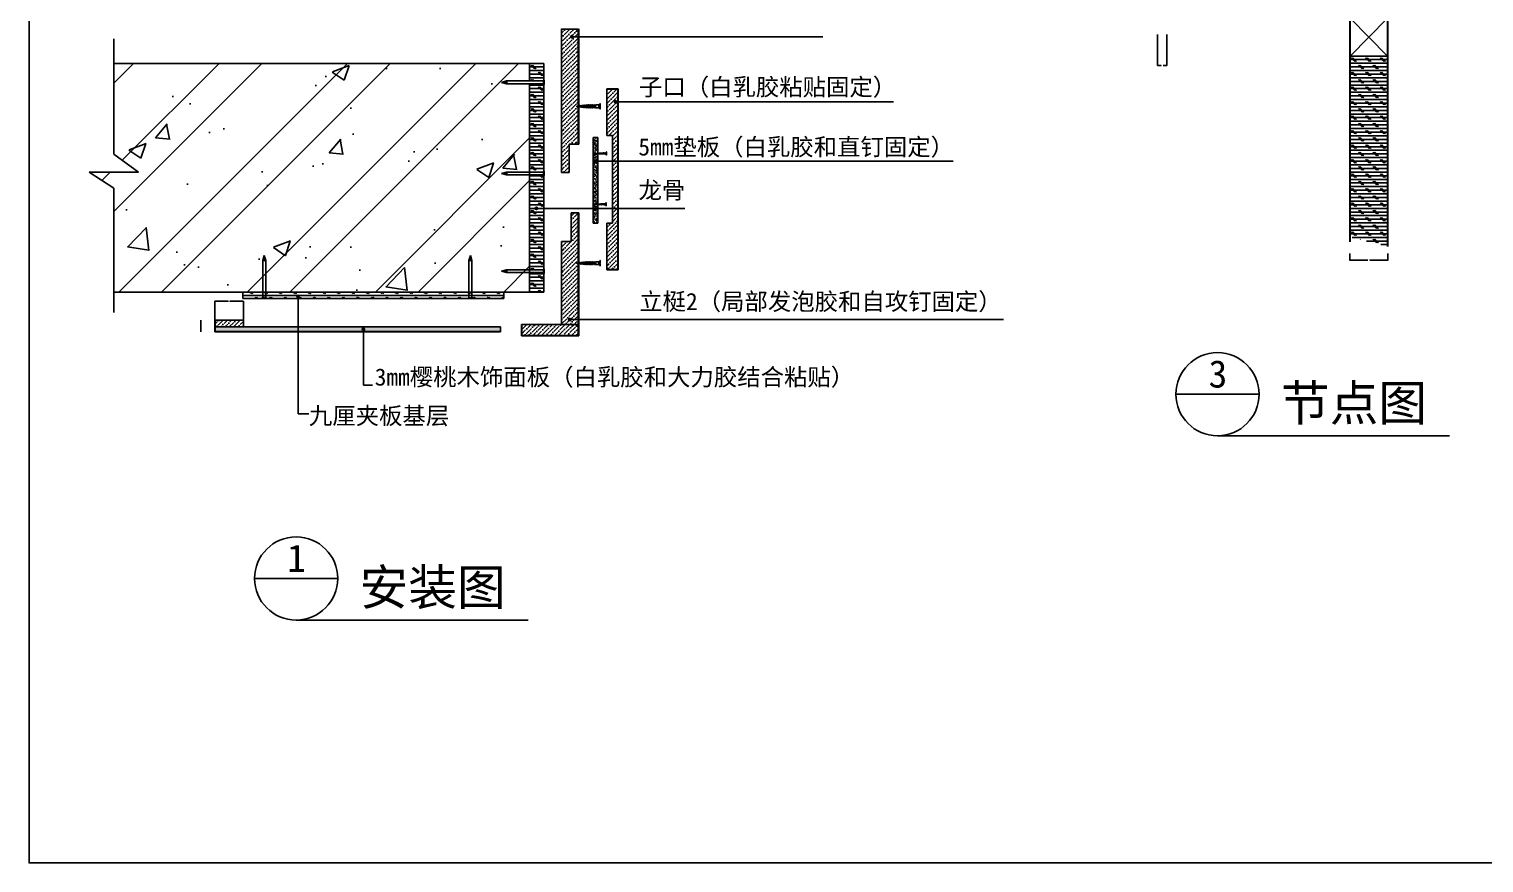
# Model space of a CAD drawing. Header units: metres. Extents: x 379991 to 382656, y 134594 to 136592.
# Drawn here: x 379991 to 381518, y 134594 to 135470 of the extents above; entities that cross this region are included whole.
import ezdxf

# ---------------------------------------------------------------- set-up
doc = ezdxf.new("R2010")
doc.units = ezdxf.units.M
for name, color, linetype in [('10', 8, 'Continuous'), ('11', 3, 'Continuous'), ('17', 1, 'Continuous'), ('3', 2, 'Continuous'), ('8', 7, 'Continuous'), ('FRAME', 5, 'Continuous'), ('QING', 4, 'Continuous'), ('文本', 1, 'Continuous')]:
    doc.layers.add(name, color=color, linetype=linetype)
doc.dimstyles.get("Standard").update_dxf_attribs({"dimtxt": 2.5, "dimasz": 2.5, "dimexe": 1.25, "dimexo": 0.625, "dimtad": 1, "dimcen": 2.5, "dimazin": 3, "dimtfac": 1, "dimtmove": 0, "dimatfit": 3})

# ---------------------------------------------------------------- blocks, each defined once
blk = doc.blocks.new('_CLOSEDFILLED')
at = {"color": 0, "linetype": 'BYBLOCK'}
blk.add_solid([(-1, 0.2), (0, 0), (-1, -0.2)], dxfattribs=at)
blk = doc.blocks.new('*D9')
for p, q in [((380186.22, 135164.16), (380186.22, 135184.3)), ((380186.47, 135184.3), (380200.22, 135184.3)), ((380202.22, 135184.3), (380215.97, 135184.3)), ((380216.22, 135164.16), (380216.22, 135184.3))]:
    blk.add_line(p, q)
at = {"layer": 'Defpoints'}
for p in [(380186.22, 135184.3), (380186.22, 135164.16), (380216.22, 135164.16)]:
    blk.add_point(p, dxfattribs=at)
at = {"layer": '8', "xscale": 0.25, "yscale": 0.25, "rotation": 180}
blk.add_blockref('_CLOSEDFILLED', (380186.22, 135184.3), dxfattribs=at)
at = {"layer": '8', "xscale": 0.25, "yscale": 0.25}
blk.add_blockref('_CLOSEDFILLED', (380216.22, 135184.3), dxfattribs=at)
at = {"layer": '8', "insert": (380201.22, 135184.3), "char_height": 1, "attachment_point": 5}
blk.add_mtext('30', dxfattribs=at)
blk = doc.blocks.new('*D10')
for p, q in [((380171.33, 135158.16), (380171.08, 135158.16)), ((380171.58, 135164.16), (380171.58, 135158.16)), ((380171.58, 135152.16), (380171.58, 135158.16)), ((380171.58, 135158.16), (380171.58, 135158.16)), ((380171.83, 135158.16), (380172.08, 135158.16))]:
    blk.add_line(p, q)
at = {"layer": 'Defpoints'}
for p in [(380171.58, 135164.16), (380171.58, 135158.16), (380171.58, 135152.16)]:
    blk.add_point(p, dxfattribs=at)
at = {"layer": '8', "xscale": 0.25, "yscale": 0.25}
blk.add_blockref('_CLOSEDFILLED', (380171.58, 135158.16), dxfattribs=at)
at = {"layer": '8', "xscale": 0.25, "yscale": 0.25, "rotation": 180}
blk.add_blockref('_CLOSEDFILLED', (380171.58, 135158.16), dxfattribs=at)
at = {"layer": '8', "insert": (380171.58, 135159.285), "char_height": 1, "attachment_point": 5}
blk.add_mtext('0', dxfattribs=at)
blk = doc.blocks.new('*D15')
for p, q in [((381377.73, 135234.32), (381377.73, 135227.41)), ((381417.73, 135234.32), (381417.73, 135227.41)), ((381396.73, 135227.41), (381377.48, 135227.41)), ((381417.98, 135227.41), (381398.73, 135227.41))]:
    blk.add_line(p, q)
at = {"layer": 'Defpoints'}
for p in [(381377.73, 135234.32), (381417.73, 135234.32), (381417.73, 135227.41)]:
    blk.add_point(p, dxfattribs=at)
at = {"layer": '8', "xscale": 0.25, "yscale": 0.25}
blk.add_blockref('_CLOSEDFILLED', (381377.73, 135227.41), dxfattribs=at)
at = {"layer": '8', "xscale": 0.25, "yscale": 0.25, "rotation": 180}
blk.add_blockref('_CLOSEDFILLED', (381417.73, 135227.41), dxfattribs=at)
at = {"layer": '8', "insert": (381397.73, 135227.41), "char_height": 1, "attachment_point": 5}
blk.add_mtext('40', dxfattribs=at)
blk = doc.blocks.new('*D19')
for p, q in [((381175.73, 135464.12), (381175.73, 135431.85)), ((381185.73, 135464.12), (381185.73, 135431.85)), ((381175.98, 135431.85), (381179.73, 135431.85)), ((381181.73, 135431.85), (381185.48, 135431.85))]:
    blk.add_line(p, q)
at = {"layer": 'Defpoints'}
for p in [(381175.73, 135464.12), (381185.73, 135464.12), (381175.73, 135431.85)]:
    blk.add_point(p, dxfattribs=at)
at = {"layer": '8', "xscale": 0.25, "yscale": 0.25, "rotation": 180}
blk.add_blockref('_CLOSEDFILLED', (381175.73, 135431.85), dxfattribs=at)
at = {"layer": '8', "xscale": 0.25, "yscale": 0.25}
blk.add_blockref('_CLOSEDFILLED', (381185.73, 135431.85), dxfattribs=at)
at = {"layer": '8', "insert": (381180.73, 135431.85), "char_height": 1, "attachment_point": 5}
blk.add_mtext('10', dxfattribs=at)

msp = doc.modelspace()

# ---------------------------------------------------------------- hatches: boundary and pattern name
at = {"layer": '10'}
h = msp.add_hatch(dxfattribs=at)
h.set_pattern_fill('ANSI36')
h.paths.add_polyline_path([(380550.27, 135319.18), (380558.27, 135319.18), (380558.27, 135349.18), (380567.87, 135349.18), (380567.87, 135469.78), (380550.27, 135469.78)])
h = msp.add_hatch(dxfattribs=at)
h.set_pattern_fill('CORK')
h.paths.add_polyline_path([(381417.33, 135441.54), (381378.13, 135441.54), (381378.13, 135251.72), (381417.33, 135241.74)])
h = msp.add_hatch(dxfattribs=at)
h.set_pattern_fill('AR-CONC')
h.paths.add_polyline_path([(380080.24, 135433.83), (380080.24, 135338.68), (380106.12, 135319.65), (380054.37, 135319.65), (380080.24, 135302.82), (380080.24, 135193.83), (380516.77, 135193.83), (380516.77, 135433.83)])
h = msp.add_hatch(dxfattribs=at)
h.set_pattern_fill('ANSI32', scale=10)
h.paths.add_polyline_path([(380080.24, 135433.83), (380080.24, 135338.68), (380106.12, 135319.65), (380054.37, 135319.65), (380080.24, 135302.82), (380080.24, 135193.83), (380516.77, 135193.83), (380516.77, 135433.83)])
h = msp.add_hatch(dxfattribs=at)
h.set_pattern_fill('CORK')
h.paths.add_polyline_path([(380531.77, 135433.83), (380516.77, 135433.83), (380516.77, 135415.48), (380531.2, 135415.48, -0.08), (380531.37, 135415.67), (380531.37, 135416.27, -0.26), (380531.77, 135416.33)])
h = msp.add_hatch(dxfattribs=at)
h.set_pattern_fill('CORK')
h.paths.add_polyline_path([(380531.77, 135411.6, -0.5), (380531.21, 135411.95, -0.07), (380531.37, 135412.12), (380531.37, 135412.48), (380516.77, 135412.48), (380516.77, 135319.87), (380531.2, 135319.87, -0.08), (380531.37, 135320.06), (380531.37, 135320.66, -0.26), (380531.77, 135320.72)])
h = msp.add_hatch(dxfattribs=at)
h.set_pattern_fill('ANSI36')
h.paths.add_polyline_path([(380609.39, 135406.72), (380597.79, 135406.72), (380597.79, 135358.12), (380603.79, 135358.12), (380603.79, 135266.12), (380597.79, 135266.12), (380597.79, 135217.52), (380609.39, 135217.52)])
h = msp.add_hatch(dxfattribs=at)
h.set_pattern_fill('AR-SAND', scale=0.05)
h.paths.add_polyline_path([(380583.47, 135327.26), (380583.47, 135266.26), (380588.47, 135266.26), (380588.47, 135356.26), (380583.47, 135356.26)])
h = msp.add_hatch(dxfattribs=at)
h.set_pattern_fill('CORK')
h.paths.add_polyline_path([(380531.77, 135315.99, -0.33), (380531.3, 135316.12, -0.03), (380531.37, 135316.19), (380531.37, 135316.87), (380516.77, 135316.87), (380516.77, 135217.2), (380531.32, 135217.2, -0.02), (380531.37, 135217.24), (380531.37, 135217.99, -0.26), (380531.77, 135218.05)])
h = msp.add_hatch(dxfattribs=at)
h.set_pattern_fill('ANSI36')
h.paths.add_polyline_path([(380567.87, 135276.87), (380560.27, 135276.87), (380560.27, 135246.87), (380550.27, 135246.87), (380550.27, 135159.87), (380567.87, 135159.87)])
h = msp.add_hatch(dxfattribs=at)
h.set_pattern_fill('CORK')
h.paths.add_polyline_path([(380531.77, 135213.33, -0.41), (380531.24, 135213.56, -0.06), (380531.37, 135213.69), (380531.37, 135214.2), (380516.77, 135214.2), (380516.77, 135193.83), (380531.77, 135193.83)])
h = msp.add_hatch(dxfattribs=at)
h.set_pattern_fill('CORK')
h.paths.add_polyline_path([(380215.77, 135193.83), (380215.77, 135186.89), (380489.77, 135186.89), (380489.77, 135193.83)])
h = msp.add_hatch(dxfattribs=at)
h.set_pattern_fill('ANSI36')
h.paths.add_polyline_path([(380216.22, 135157.21), (380216.22, 135164.16), (380186.22, 135164.16), (380186.22, 135157.21)])
h = msp.add_hatch(dxfattribs=at)
h.set_pattern_fill('AR-SAND', scale=0.05)
h.paths.add_polyline_path([(380486.22, 135157.21), (380186.22, 135157.21), (380186.22, 135152.16), (380486.22, 135152.16)])
h = msp.add_hatch(dxfattribs=at)
h.set_pattern_fill('ANSI36')
h.paths.add_polyline_path([(380568.27, 135147.87), (380568.27, 135159.87), (380535.27, 135159.87), (380508.27, 135159.87), (380508.27, 135147.87)])
at = {"layer": '17'}
h = msp.add_hatch(dxfattribs=at)
h.set_pattern_fill('SOLID')
h.paths.add_polyline_path([(380561.19, 135461.96), (380562.42, 135461.96, 0.41), (380561.19, 135463.19)])
h.paths.add_polyline_path([(380561.19, 135463.19, 0.41), (380559.95, 135461.96, 0.41), (380561.19, 135460.72)])
h.paths.add_polyline_path([(380562.42, 135461.96), (380561.19, 135461.96), (380561.19, 135460.72, 0.41)])
h = msp.add_hatch(dxfattribs=at)
h.set_pattern_fill('SOLID')
h.paths.add_polyline_path([(380607.09, 135393.47), (380608.33, 135393.47, 0.41), (380607.09, 135394.7)])
h.paths.add_polyline_path([(380607.09, 135394.7, 0.41), (380605.86, 135393.47, 0.41), (380607.09, 135392.23)])
h.paths.add_polyline_path([(380608.33, 135393.47), (380607.09, 135393.47), (380607.09, 135392.23, 0.41)])
h = msp.add_hatch(dxfattribs=at)
h.set_pattern_fill('SOLID')
h.paths.add_polyline_path([(380585.65, 135331.15), (380586.89, 135331.15, 0.41), (380585.65, 135332.39)])
h.paths.add_polyline_path([(380585.65, 135332.39, 0.41), (380584.41, 135331.15, 0.41), (380585.65, 135329.91)])
h.paths.add_polyline_path([(380586.89, 135331.15), (380585.65, 135331.15), (380585.65, 135329.91, 0.41)])
h = msp.add_hatch(dxfattribs=at)
h.set_pattern_fill('SOLID')
h.paths.add_polyline_path([(380523.91, 135281.59), (380525.15, 135281.59, 0.41), (380523.91, 135282.82)])
h.paths.add_polyline_path([(380523.91, 135282.82, 0.41), (380522.67, 135281.59, 0.41), (380523.91, 135280.35)])
h.paths.add_polyline_path([(380525.15, 135281.59), (380523.91, 135281.59), (380523.91, 135280.35, 0.41)])
h = msp.add_hatch(dxfattribs=at)
h.set_pattern_fill('SOLID')
h.paths.add_polyline_path([(380273.77, 135189.26), (380275.01, 135189.26, 0.41), (380273.77, 135190.49)])
h.paths.add_polyline_path([(380273.77, 135190.49, 0.41), (380272.53, 135189.26, 0.41), (380273.77, 135188.02)])
h.paths.add_polyline_path([(380275.01, 135189.26), (380273.77, 135189.26), (380273.77, 135188.02, 0.41)])
h = msp.add_hatch(dxfattribs=at)
h.set_pattern_fill('SOLID')
h.paths.add_polyline_path([(380342.28, 135154.69), (380343.52, 135154.69, 0.41), (380342.28, 135155.93)])
h.paths.add_polyline_path([(380342.28, 135155.93, 0.41), (380341.05, 135154.69, 0.41), (380342.28, 135153.45)])
h.paths.add_polyline_path([(380343.52, 135154.69), (380342.28, 135154.69), (380342.28, 135153.45, 0.41)])
h = msp.add_hatch(dxfattribs=at)
h.set_pattern_fill('SOLID')
h.paths.add_polyline_path([(380558.89, 135164.95), (380560.13, 135164.95, 0.41), (380558.89, 135166.19)])
h.paths.add_polyline_path([(380558.89, 135166.19, 0.41), (380557.66, 135164.95, 0.41), (380558.89, 135163.71)])
h.paths.add_polyline_path([(380560.13, 135164.95), (380558.89, 135164.95), (380558.89, 135163.71, 0.41)])
at = {"layer": '3'}
h = msp.add_hatch(dxfattribs=at)
h.set_pattern_fill('SOLID')
h.paths.add_polyline_path([(380583.19, 135339.21), (380596.33, 135338.68), (380597.29, 135337.61), (380597.29, 135341.21), (380596.34, 135340.13)])
h = msp.add_hatch(dxfattribs=at)
h.set_pattern_fill('SOLID')
h.paths.add_polyline_path([(380582.83, 135285.88), (380595.97, 135285.35), (380596.94, 135284.28), (380596.94, 135287.88), (380595.98, 135286.8)])

# ---------------------------------------------------------------- linework, layer by layer
at = {"layer": '10'}
for p, q in [((381378.13, 135441.54), (381417.33, 135481.54)), ((381378.13, 135481.54), (381417.33, 135441.54)), ((380080.24, 135338.68), (380080.24, 135459.84)), ((380575.66, 135387.68), (380575.66, 135387.68)), ((380604.83, 135389.58), (380604.91, 135389.66)), ((380106.12, 135319.65), (380080.24, 135338.68)), ((380585.98, 135342.75), (380585.98, 135342.75)), ((380054.37, 135319.65), (380080.24, 135302.82)), ((380054.37, 135319.65), (380106.12, 135319.65)), ((380583.38, 135327.26), (380583.47, 135327.34)), ((380080.24, 135172.35), (380080.24, 135302.82)), ((380585.99, 135278.13), (380585.99, 135278.13)), ((380575.65, 135222.96), (380575.65, 135222.96))]:
    msp.add_line(p, q, dxfattribs=at)
at = {"layer": '11'}
for p, q in [((381377.73, 135484.54), (381377.73, 135246.5)), ((381417.73, 135484.54), (381417.73, 135241.64)), ((380550.27, 135470.18), (380550.27, 135319.18)), ((380568.27, 135470.18), (380568.27, 135349.18)), ((381417.33, 135441.54), (381378.13, 135441.54)), ((380531.77, 135433.83), (380516.77, 135433.83)), ((380531.77, 135433.83), (380531.77, 135193.83)), ((380597.79, 135407.12), (380609.79, 135407.12)), ((380597.79, 135407.12), (380597.79, 135358.12)), ((380609.79, 135217.12), (380609.79, 135407.12)), ((380583.47, 135356.26), (380588.47, 135356.26)), ((380583.47, 135356.26), (380583.47, 135266.26)), ((380588.47, 135356.26), (380588.47, 135266.26)), ((380597.79, 135358.12), (380603.79, 135358.12)), ((380603.79, 135358.12), (380603.79, 135266.12)), ((380558.27, 135349.18), (380568.27, 135349.18)), ((380558.27, 135319.18), (380558.27, 135349.18)), ((380558.27, 135319.18), (380550.27, 135319.18)), ((380560.27, 135246.87), (380560.27, 135276.87)), ((380560.27, 135276.87), (380568.27, 135276.87)), ((380568.27, 135276.87), (380568.27, 135147.87)), ((380583.47, 135266.26), (380588.47, 135266.26)), ((380597.79, 135266.12), (380603.79, 135266.12)), ((380597.79, 135266.12), (380597.79, 135217.12)), ((380560.27, 135246.87), (380550.27, 135246.87)), ((380550.27, 135246.87), (380550.27, 135159.87)), ((380597.79, 135217.12), (380609.79, 135217.12)), ((380215.77, 135186.89), (380215.77, 135193.83)), ((380489.77, 135186.89), (380215.77, 135186.89)), ((380489.77, 135186.89), (380489.77, 135193.83)), ((380516.77, 135193.83), (380531.77, 135193.83)), ((380186.22, 135152.16), (380186.22, 135164.16)), ((380216.22, 135164.16), (380186.22, 135164.16)), ((380186.22, 135152.16), (380486.22, 135152.16)), ((380486.22, 135157.21), (380186.62, 135157.22)), ((380216.22, 135157.21), (380216.22, 135164.16)), ((380486.22, 135152.16), (380486.22, 135157.21)), ((380508.27, 135147.87), (380508.27, 135159.87)), ((380508.27, 135159.87), (380567.87, 135159.87)), ((380568.27, 135147.87), (380508.27, 135147.87))]:
    msp.add_line(p, q, dxfattribs=at)
at = {"layer": '17'}
for p, q in [((381378.13, 135484.54), (381378.13, 135246.5)), ((381417.33, 135484.54), (381417.33, 135241.64)), ((380550.27, 135469.78), (380567.87, 135469.78)), ((380561.19, 135461.96), (380824.43, 135461.96)), ((380567.87, 135469.78), (380567.87, 135349.18)), ((380597.79, 135406.72), (380609.39, 135406.72)), ((380609.39, 135217.52), (380609.39, 135406.72)), ((380607.09, 135393.47), (380898.81, 135393.47)), ((380585.58, 135331.42), (380961.25, 135331.42)), ((380523.75, 135281.42), (380679.56, 135281.42)), ((380567.87, 135276.87), (380567.87, 135148.27)), ((380597.79, 135217.52), (380609.39, 135217.52)), ((380273.77, 135189.26), (380273.77, 135065.79)), ((380186.62, 135152.56), (380186.62, 135164.16)), ((380186.62, 135152.56), (380486.22, 135152.56)), ((380342.28, 135154.69), (380342.28, 135096.19)), ((380508.67, 135148.27), (380508.67, 135159.87)), ((380558.89, 135164.95), (381014.1, 135164.95)), ((380567.87, 135148.27), (380508.67, 135148.27)), ((380342.28, 135096.19), (380351.86, 135096.19)), ((381282.48, 135086.55), (381195.16, 135086.55)), ((380273.77, 135065.79), (380284.95, 135065.79)), ((380315.31, 134893.09), (380227.99, 134893.09))]:
    msp.add_line(p, q, dxfattribs=at)
for centre, radius in [((380561.19, 135461.96), 1.24), ((380607.09, 135393.47), 1.24), ((380585.65, 135331.15), 1.24), ((380523.91, 135281.59), 1.24), ((380273.77, 135189.26), 1.24), ((380342.28, 135154.69), 1.24), ((380558.89, 135164.95), 1.24), ((381238.82, 135086.55), 43.66), ((380271.65, 134893.09), 43.66)]:
    msp.add_circle(centre, radius, dxfattribs=at)
at = {"layer": '3'}
for p, q in [((380080.24, 135433.83), (380516.77, 135433.83)), ((380516.77, 135433.83), (380516.77, 135415.48)), ((380487.07, 135413.98), (380492.3, 135415.48)), ((380487.07, 135413.98), (380492.3, 135412.48)), ((380487.07, 135413.98), (380492.65, 135413.98)), ((380492.3, 135415.48), (380492.65, 135413.98)), ((380531.37, 135415.48), (380492.3, 135415.48)), ((380492.65, 135413.98), (380492.3, 135412.48)), ((380531.37, 135412.48), (380492.3, 135412.48)), ((380516.77, 135412.48), (380516.77, 135193.83)), ((380531.37, 135416.27), (380531.37, 135411.66)), ((380531.87, 135416.27), (380531.87, 135411.66)), ((380567.85, 135389.45), (380568.13, 135388.32)), ((380568.64, 135389.17), (380568.9, 135388.12)), ((380569.26, 135389.59), (380569.55, 135388.42)), ((380570.05, 135389.3), (380570.38, 135387.97)), ((380570.66, 135389.72), (380571.03, 135388.27)), ((380571.45, 135389.44), (380571.86, 135387.82)), ((380572.07, 135389.86), (380572.5, 135388.12)), ((380572.86, 135389.58), (380573.34, 135387.68)), ((380573.48, 135389.99), (380573.98, 135387.98)), ((380574.27, 135389.71), (380574.81, 135387.53)), ((380574.88, 135390.13), (380575.46, 135387.83)), ((380575.67, 135389.85), (380576.29, 135387.39)), ((380576.29, 135390.27), (380576.92, 135387.75)), ((380577.1, 135389.91), (380577.73, 135387.39)), ((380577.73, 135390.27), (380578.36, 135387.75)), ((380578.54, 135389.91), (380579.17, 135387.39)), ((380579.17, 135390.27), (380579.8, 135387.75)), ((380579.98, 135389.91), (380580.61, 135387.39)), ((380580.61, 135390.27), (380581.24, 135387.75)), ((380581.42, 135389.91), (380582.05, 135387.39)), ((380582.05, 135390.27), (380582.68, 135387.75)), ((380582.86, 135389.91), (380583.49, 135387.39)), ((380583.49, 135390.27), (380584.3, 135389.91)), ((380583.49, 135390.27), (380584.12, 135387.75)), ((380583.49, 135387.39), (380584.12, 135387.75)), ((380584.12, 135387.75), (380584.93, 135387.39)), ((380584.3, 135389.91), (380584.93, 135390.27)), ((380584.3, 135389.91), (380584.93, 135387.39)), ((380584.93, 135390.27), (380585.74, 135389.91)), ((380584.93, 135390.27), (380585.56, 135387.75)), ((380584.93, 135387.39), (380585.56, 135387.75)), ((380585.56, 135387.75), (380586.37, 135387.39)), ((380585.74, 135389.91), (380586.23, 135390.27)), ((380585.74, 135389.91), (380586.37, 135387.39)), ((380589.28, 135390.27), (380589.28, 135387.39)), ((380583.19, 135339.21), (380596.34, 135340.13)), ((380596.33, 135338.68), (380583.19, 135339.21)), ((380597.29, 135337.61), (380597.29, 135341.21)), ((380487.07, 135318.37), (380492.3, 135319.87)), ((380492.3, 135319.87), (380492.65, 135318.37)), ((380531.37, 135319.87), (380492.3, 135319.87)), ((380531.37, 135320.66), (380531.37, 135316.05)), ((380531.87, 135320.66), (380531.87, 135316.05)), ((380487.07, 135318.37), (380492.3, 135316.87)), ((380492.65, 135318.37), (380487.07, 135318.37)), ((380492.65, 135318.37), (380492.3, 135316.87)), ((380531.37, 135316.87), (380492.3, 135316.87)), ((380582.83, 135285.88), (380595.98, 135286.8)), ((380595.97, 135285.35), (380582.83, 135285.88)), ((380596.94, 135284.28), (380596.94, 135287.88)), ((380238.25, 135232.3), (380236.75, 135227.07)), ((380238.25, 135232.3), (380239.75, 135227.07)), ((380238.25, 135226.72), (380238.25, 135232.3)), ((380454.6, 135232.05), (380453.1, 135226.83)), ((380454.6, 135226.48), (380454.6, 135232.05)), ((380454.6, 135232.05), (380456.1, 135226.83)), ((380236.75, 135227.07), (380238.25, 135226.72)), ((380236.75, 135188), (380236.75, 135227.07)), ((380238.25, 135226.72), (380239.75, 135227.07)), ((380239.75, 135188), (380239.75, 135227.07)), ((380453.1, 135187.75), (380453.1, 135226.83)), ((380453.1, 135226.83), (380454.6, 135226.48)), ((380454.6, 135226.48), (380456.1, 135226.83)), ((380456.1, 135187.75), (380456.1, 135226.83)), ((380487.07, 135215.7), (380492.3, 135217.2)), ((380492.65, 135215.71), (380487.07, 135215.7)), ((380487.07, 135215.7), (380492.3, 135214.2)), ((380531.37, 135217.2), (380492.3, 135217.2)), ((380492.3, 135217.2), (380492.65, 135215.71)), ((380492.65, 135215.71), (380492.3, 135214.2)), ((380531.37, 135214.2), (380492.3, 135214.2)), ((380531.37, 135217.99), (380531.37, 135213.38)), ((380531.87, 135217.99), (380531.87, 135213.38)), ((380567.84, 135224.73), (380568.12, 135223.61)), ((380568.63, 135224.45), (380568.89, 135223.4)), ((380569.25, 135224.87), (380569.54, 135223.7)), ((380570.04, 135224.59), (380570.37, 135223.26)), ((380570.65, 135225.01), (380571.02, 135223.56)), ((380571.44, 135224.72), (380571.85, 135223.11)), ((380572.06, 135225.14), (380572.49, 135223.41)), ((380572.85, 135224.86), (380573.33, 135222.96)), ((380573.47, 135225.28), (380573.97, 135223.26)), ((380574.26, 135224.99), (380574.8, 135222.81)), ((380574.87, 135225.41), (380575.45, 135223.11)), ((380575.66, 135225.13), (380576.28, 135222.67)), ((380576.28, 135225.55), (380576.91, 135223.03)), ((380577.09, 135225.19), (380577.72, 135222.67)), ((380577.72, 135225.55), (380578.35, 135223.03)), ((380578.53, 135225.19), (380579.16, 135222.67)), ((380579.16, 135225.55), (380579.79, 135223.03)), ((380579.97, 135225.19), (380580.6, 135222.67)), ((380580.6, 135225.55), (380581.23, 135223.03)), ((380581.41, 135225.19), (380582.04, 135222.67)), ((380582.04, 135225.55), (380582.67, 135223.03)), ((380582.85, 135225.19), (380583.48, 135222.67)), ((380583.48, 135225.55), (380584.11, 135223.03)), ((380583.48, 135225.55), (380584.29, 135225.19)), ((380583.48, 135222.67), (380584.11, 135223.03)), ((380584.11, 135223.03), (380584.92, 135222.67)), ((380584.29, 135225.19), (380584.92, 135225.55)), ((380584.29, 135225.19), (380584.92, 135222.67)), ((380584.92, 135225.55), (380585.55, 135223.03)), ((380584.92, 135225.55), (380585.73, 135225.19)), ((380584.92, 135222.67), (380585.55, 135223.03)), ((380585.55, 135223.03), (380586.36, 135222.67)), ((380585.73, 135225.19), (380586.22, 135225.55)), ((380585.73, 135225.19), (380586.36, 135222.67)), ((380589.27, 135225.55), (380589.27, 135222.67)), ((380516.77, 135193.83), (380080.24, 135193.83)), ((380235.96, 135188), (380240.57, 135188)), ((380235.96, 135187.5), (380240.57, 135187.5)), ((380452.31, 135187.75), (380456.92, 135187.75)), ((380452.31, 135187.25), (380456.92, 135187.25))]:
    msp.add_line(p, q, dxfattribs=at)
for points in [[(380583.49, 135387.39), (380582.68, 135387.75), (380582.05, 135387.39), (380581.24, 135387.75), (380580.61, 135387.39), (380579.8, 135387.75), (380579.17, 135387.39), (380578.36, 135387.75), (380577.73, 135387.39), (380576.92, 135387.75), (380576.29, 135387.39), (380575.46, 135387.83), (380574.81, 135387.53), (380573.98, 135387.98), (380573.34, 135387.68), (380572.5, 135388.12), (380571.86, 135387.82), (380571.03, 135388.27), (380570.38, 135387.97), (380569.55, 135388.42), (380568.9, 135388.12), (380568.13, 135388.32, 0.08), (380566.21, 135388.83, 0.12), (380567.85, 135389.45), (380568.64, 135389.17), (380569.26, 135389.59), (380570.05, 135389.3), (380570.66, 135389.72), (380571.45, 135389.44), (380572.07, 135389.86), (380572.86, 135389.58), (380573.48, 135389.99), (380574.27, 135389.71), (380574.88, 135390.13), (380575.67, 135389.85), (380576.29, 135390.27), (380577.1, 135389.91), (380577.73, 135390.27), (380578.54, 135389.91), (380579.17, 135390.27), (380579.98, 135389.91), (380580.61, 135390.27), (380581.42, 135389.91), (380582.05, 135390.27), (380582.86, 135389.91), (380583.49, 135390.27)], [(380583.48, 135222.67), (380582.67, 135223.03), (380582.04, 135222.67), (380581.23, 135223.03), (380580.6, 135222.67), (380579.79, 135223.03), (380579.16, 135222.67), (380578.35, 135223.03), (380577.72, 135222.67), (380576.91, 135223.03), (380576.28, 135222.67), (380575.45, 135223.11), (380574.8, 135222.81), (380573.97, 135223.26), (380573.33, 135222.96), (380572.49, 135223.41), (380571.85, 135223.11), (380571.02, 135223.56), (380570.37, 135223.26), (380569.54, 135223.7), (380568.89, 135223.4), (380568.12, 135223.61, 0.08), (380566.2, 135224.11, 0.12), (380567.84, 135224.73), (380568.63, 135224.45), (380569.25, 135224.87), (380570.04, 135224.59), (380570.65, 135225.01), (380571.44, 135224.72), (380572.06, 135225.14), (380572.85, 135224.86), (380573.47, 135225.28), (380574.26, 135224.99), (380574.87, 135225.41), (380575.66, 135225.13), (380576.28, 135225.55), (380577.09, 135225.19), (380577.72, 135225.55), (380578.53, 135225.19), (380579.16, 135225.55), (380579.97, 135225.19), (380580.6, 135225.55), (380581.41, 135225.19), (380582.04, 135225.55), (380582.85, 135225.19), (380583.48, 135225.55)]]:
    msp.add_lwpolyline(points, format="xyb", dxfattribs=at)
for points in [[(380586.23, 135390.27), (380589.28, 135390.27), (380590.72, 135391.71), (380590.72, 135389.15), (380589.82, 135389.15), (380589.82, 135388.53), (380590.72, 135388.53), (380590.72, 135385.95), (380589.28, 135387.39), (380586.37, 135387.39)], [(380586.22, 135225.55), (380589.27, 135225.55), (380590.71, 135226.99), (380590.71, 135224.43), (380589.81, 135224.43), (380589.81, 135223.81), (380590.71, 135223.81), (380590.71, 135221.23), (380589.27, 135222.67), (380586.36, 135222.67)]]:
    msp.add_lwpolyline(points, dxfattribs=at)
for centre, radius, start, end in [((380531.89, 135415.51), 0.82, 97.49, 129.49), ((380531.89, 135415.36), 0.82, 91.67, 129.49), ((380531.89, 135415.21), 0.82, 91.67, 129.49), ((380531.89, 135415.03), 0.82, 91.67, 129.49), ((380531.89, 135414.89), 0.82, 91.67, 129.49), ((380531.89, 135414.71), 0.82, 91.67, 129.49), ((380531.89, 135414.56), 0.82, 91.67, 129.49), ((380531.89, 135414.39), 0.82, 91.67, 129.49), ((380531.89, 135414.24), 0.82, 91.67, 129.49), ((380531.89, 135414.07), 0.82, 91.67, 129.49), ((380531.89, 135413.92), 0.82, 91.67, 129.49), ((380531.89, 135413.74), 0.82, 91.67, 129.49), ((380531.89, 135413.6), 0.82, 91.67, 129.49), ((380531.89, 135413.42), 0.82, 91.67, 129.49), ((380531.89, 135413.27), 0.82, 91.67, 129.49), ((380531.89, 135413.1), 0.82, 91.67, 129.49), ((380531.89, 135412.95), 0.82, 91.67, 129.49), ((380531.89, 135412.78), 0.82, 91.67, 129.49), ((380531.89, 135412.63), 0.82, 91.67, 129.49), ((380531.89, 135412.45), 0.82, 91.67, 129.49), ((380531.89, 135412.31), 0.82, 91.67, 129.49), ((380531.89, 135412.13), 0.82, 91.67, 129.49), ((380531.89, 135411.98), 0.82, 91.67, 129.49), ((380531.89, 135411.81), 0.82, 91.67, 129.49), ((380531.89, 135411.66), 0.82, 91.67, 129.49), ((380531.89, 135411.49), 0.82, 91.67, 129.49), ((380531.89, 135411.34), 0.82, 91.67, 129.49), ((380531.89, 135411.16), 0.82, 91.67, 129.49), ((380531.62, 135415.95), 0.41, 52.43, 127.57), ((380531.62, 135411.99), 0.41, 232.43, 307.57), ((380531.89, 135411.02), 0.82, 91.67, 128.92), ((380531.89, 135410.84), 0.82, 91.67, 115.65), ((380531.89, 135319.89), 0.82, 97.49, 129.49), ((380531.89, 135319.74), 0.82, 91.67, 129.49), ((380531.89, 135319.59), 0.82, 91.67, 129.49), ((380531.89, 135319.42), 0.82, 91.67, 129.49), ((380531.89, 135319.27), 0.82, 91.67, 129.49), ((380531.89, 135319.1), 0.82, 91.67, 129.49), ((380531.89, 135318.95), 0.82, 91.67, 129.49), ((380531.89, 135318.77), 0.82, 91.67, 129.49), ((380531.89, 135318.63), 0.82, 91.67, 129.49), ((380531.62, 135320.33), 0.41, 52.43, 127.57), ((380531.89, 135318.45), 0.82, 91.67, 129.49), ((380531.89, 135318.3), 0.82, 91.67, 129.49), ((380531.89, 135318.13), 0.82, 91.67, 129.49), ((380531.89, 135317.98), 0.82, 91.67, 129.49), ((380531.89, 135317.81), 0.82, 91.67, 129.49), ((380531.89, 135317.66), 0.82, 91.67, 129.49), ((380531.89, 135317.48), 0.82, 91.67, 129.49), ((380531.89, 135317.34), 0.82, 91.67, 129.49), ((380531.89, 135317.16), 0.82, 91.67, 129.49), ((380531.89, 135317.01), 0.82, 91.67, 129.49), ((380531.89, 135316.84), 0.82, 91.67, 129.49), ((380531.89, 135316.69), 0.82, 91.67, 129.49), ((380531.89, 135316.52), 0.82, 91.67, 129.49), ((380531.89, 135316.37), 0.82, 91.67, 129.49), ((380531.89, 135316.19), 0.82, 91.67, 129.49), ((380531.89, 135316.05), 0.82, 91.67, 129.49), ((380531.89, 135315.87), 0.82, 91.67, 129.49), ((380531.89, 135315.72), 0.82, 91.67, 129.49), ((380531.89, 135315.55), 0.82, 91.67, 129.49), ((380531.62, 135316.37), 0.41, 232.43, 307.57), ((380531.89, 135315.4), 0.82, 91.67, 128.92), ((380531.89, 135315.23), 0.82, 91.67, 115.65), ((380531.89, 135217.23), 0.82, 97.49, 129.49), ((380531.89, 135217.08), 0.82, 91.67, 129.49), ((380531.89, 135216.93), 0.82, 91.67, 129.49), ((380531.89, 135216.76), 0.82, 91.67, 129.49), ((380531.89, 135216.61), 0.82, 91.67, 129.49), ((380531.89, 135216.43), 0.82, 91.67, 129.49), ((380531.89, 135216.28), 0.82, 91.67, 129.49), ((380531.89, 135216.11), 0.82, 91.67, 129.49), ((380531.89, 135215.96), 0.82, 91.67, 129.49), ((380531.89, 135215.79), 0.82, 91.67, 129.49), ((380531.89, 135215.64), 0.82, 91.67, 129.49), ((380531.89, 135215.47), 0.82, 91.67, 129.49), ((380531.89, 135215.32), 0.82, 91.67, 129.49), ((380531.89, 135215.14), 0.82, 91.67, 129.49), ((380531.89, 135214.99), 0.82, 91.67, 129.49), ((380531.89, 135214.82), 0.82, 91.67, 129.49), ((380531.89, 135214.67), 0.82, 91.67, 129.49), ((380531.89, 135214.5), 0.82, 91.67, 129.49), ((380531.89, 135214.35), 0.82, 91.67, 129.49), ((380531.89, 135214.17), 0.82, 91.67, 129.49), ((380531.89, 135214.03), 0.82, 91.67, 129.49), ((380531.89, 135213.85), 0.82, 91.67, 129.49), ((380531.89, 135213.7), 0.82, 91.67, 129.49), ((380531.89, 135213.53), 0.82, 91.67, 129.49), ((380531.89, 135213.38), 0.82, 91.67, 129.49), ((380531.89, 135213.21), 0.82, 91.67, 129.49), ((380531.89, 135213.06), 0.82, 91.67, 129.49), ((380531.89, 135212.88), 0.82, 91.67, 129.49), ((380531.62, 135217.67), 0.41, 52.43, 127.57), ((380531.62, 135213.71), 0.41, 232.43, 307.57), ((380531.89, 135212.74), 0.82, 91.67, 128.92), ((380531.89, 135212.56), 0.82, 91.67, 115.65), ((380236.28, 135187.75), 0.41, 142.43, 217.57), ((380236.73, 135187.48), 0.82, 140.51, 172.51), ((380236.87, 135187.48), 0.82, 140.51, 178.33), ((380237.02, 135187.48), 0.82, 140.51, 178.33), ((380237.2, 135187.48), 0.82, 140.51, 178.33), ((380237.35, 135187.48), 0.82, 140.51, 178.33), ((380237.52, 135187.48), 0.82, 140.51, 178.33), ((380237.67, 135187.48), 0.82, 140.51, 178.33), ((380237.84, 135187.48), 0.82, 140.51, 178.33), ((380237.99, 135187.48), 0.82, 140.51, 178.33), ((380238.16, 135187.48), 0.82, 140.51, 178.33), ((380238.31, 135187.48), 0.82, 140.51, 178.33), ((380238.49, 135187.48), 0.82, 140.51, 178.33), ((380238.64, 135187.48), 0.82, 140.51, 178.33), ((380238.81, 135187.48), 0.82, 140.51, 178.33), ((380238.96, 135187.48), 0.82, 140.51, 178.33), ((380239.13, 135187.48), 0.82, 140.51, 178.33), ((380239.28, 135187.48), 0.82, 140.51, 178.33), ((380239.45, 135187.48), 0.82, 140.51, 178.33), ((380239.6, 135187.48), 0.82, 140.51, 178.33), ((380239.78, 135187.48), 0.82, 140.51, 178.33), ((380239.93, 135187.48), 0.82, 140.51, 178.33), ((380240.1, 135187.48), 0.82, 140.51, 178.33), ((380240.25, 135187.48), 0.82, 140.51, 178.33), ((380240.42, 135187.48), 0.82, 140.51, 178.33), ((380240.57, 135187.48), 0.82, 140.51, 178.33), ((380240.74, 135187.48), 0.82, 140.51, 178.33), ((380240.89, 135187.48), 0.82, 140.51, 178.33), ((380241.07, 135187.48), 0.82, 140.51, 178.33), ((380241.22, 135187.48), 0.82, 141.08, 178.33), ((380241.39, 135187.48), 0.82, 154.35, 178.33), ((380240.25, 135187.75), 0.41, 322.43, 37.57), ((380452.64, 135187.5), 0.41, 142.43, 217.57), ((380453.08, 135187.23), 0.82, 140.51, 172.51), ((380453.23, 135187.23), 0.82, 140.51, 178.33), ((380453.38, 135187.23), 0.82, 140.51, 178.33), ((380453.55, 135187.23), 0.82, 140.51, 178.33), ((380453.7, 135187.23), 0.82, 140.51, 178.33), ((380453.87, 135187.23), 0.82, 140.51, 178.33), ((380454.02, 135187.23), 0.82, 140.51, 178.33), ((380454.2, 135187.23), 0.82, 140.51, 178.33), ((380454.34, 135187.23), 0.82, 140.51, 178.33), ((380454.52, 135187.23), 0.82, 140.51, 178.33), ((380454.67, 135187.23), 0.82, 140.51, 178.33), ((380454.84, 135187.23), 0.82, 140.51, 178.33), ((380454.99, 135187.23), 0.82, 140.51, 178.33), ((380455.16, 135187.23), 0.82, 140.51, 178.33), ((380455.31, 135187.23), 0.82, 140.51, 178.33), ((380455.49, 135187.23), 0.82, 140.51, 178.33), ((380455.63, 135187.23), 0.82, 140.51, 178.33), ((380455.81, 135187.23), 0.82, 140.51, 178.33), ((380455.96, 135187.23), 0.82, 140.51, 178.33), ((380456.13, 135187.23), 0.82, 140.51, 178.33), ((380456.28, 135187.23), 0.82, 140.51, 178.33), ((380456.45, 135187.23), 0.82, 140.51, 178.33), ((380456.6, 135187.23), 0.82, 140.51, 178.33), ((380456.78, 135187.23), 0.82, 140.51, 178.33), ((380456.92, 135187.23), 0.82, 140.51, 178.33), ((380457.1, 135187.23), 0.82, 140.51, 178.33), ((380457.25, 135187.23), 0.82, 140.51, 178.33), ((380457.42, 135187.23), 0.82, 140.51, 178.33), ((380457.57, 135187.23), 0.82, 141.08, 178.33), ((380457.74, 135187.23), 0.82, 154.35, 178.33), ((380456.6, 135187.5), 0.41, 322.43, 37.57)]:
    msp.add_arc(centre, radius, start, end, dxfattribs=at)
at = {"layer": '8'}
for p, q in [((381238.82, 135042.89), (381482.38, 135042.89)), ((380271.65, 134849.43), (380515.21, 134849.43))]:
    msp.add_line(p, q, dxfattribs=at)
at = {"layer": 'FRAME'}
msp.add_lwpolyline([(382504.83, 134594.42), (379991.33, 134594.42), (379991.33, 136591.79)], dxfattribs=at)
at = {"layer": '文本'}
for p, q in [((380596.33, 135338.68), (380597.29, 135337.61)), ((380597.29, 135341.21), (380596.34, 135340.13)), ((380595.97, 135285.35), (380596.94, 135284.28)), ((380596.94, 135287.88), (380595.98, 135286.8))]:
    msp.add_line(p, q, dxfattribs=at)

# ---------------------------------------------------------------- texts
at = {"layer": '8', "attachment_point": 1}
for s, insert, char_height in [('{\\fSimSun|b0|i0|c134|p2;子口（白乳胶粘贴固定）}', (380631.51, 135418.16), 18), ('{\\fSimSun|b0|i0|c134|p2;5mm垫板（白乳胶和直钉固定）}', (380630.89, 135355.22), 18), ('{\\fSimSun|b0|i0|c134|p2;龙骨}', (380631.06, 135309.83), 18), ('{\\fSimSun|b0|i0|c134|p2;立梃2（局部发泡胶和自攻钉固定）}', (380631.81, 135192.91), 18), ('{\\fSimSun|b0|i0|c134|p2;3mm樱桃木饰面板（白乳胶和大力胶结合粘贴）}', (380354.21, 135113.62), 18), ('{\\fSimSun|b0|i0|c134|p2;\\H6.25x;节点图}', (381305.41, 135096.11), 6), ('{\\fSimSun|b0|i0|c134|p2;九厘夹板基层}', (380285.04, 135072.97), 18), ('{\\fSimSun|b0|i0|c134|p2;\\H6.25x;安装图}', (380338.24, 134902.65), 6)]:
    msp.add_mtext(s, dxfattribs=dict(at, insert=insert, char_height=char_height))
at = {"layer": 'QING'}
for s, p in [('3', (381229.47, 135093.5)), ('1', (380262.3, 134900.05))]:
    msp.add_text(s, height=28.8, dxfattribs=at).set_placement(p)

# ---------------------------------------------------------------- dimensions: what is measured, and where the dimension line sits
at = {"layer": '8'}
for base, p1, p2, picture, middle in [((381175.73, 135431.85), (381175.73, 135464.12), (381185.73, 135464.12), '*D19', (381180.73, 135431.85)), ((381417.73, 135227.41), (381417.73, 135234.32), (381377.73, 135234.32), '*D15', (381397.73, 135227.41)), ((380186.22, 135184.3), (380186.22, 135164.16), (380216.22, 135164.16), '*D9', (380201.22, 135184.3)), ((380171.58, 135158.16), (380171.58, 135164.16), (380171.58, 135152.16), '*D10', (380171.58, 135159.285))]:
    dim = msp.add_linear_dim(base=base, p1=p1, p2=p2, dimstyle='Standard', dxfattribs=at)
    dim.commit()
    dim.dimension.update_dxf_attribs({"geometry": picture, "text_midpoint": middle})

doc.saveas('drawing.dxf')
